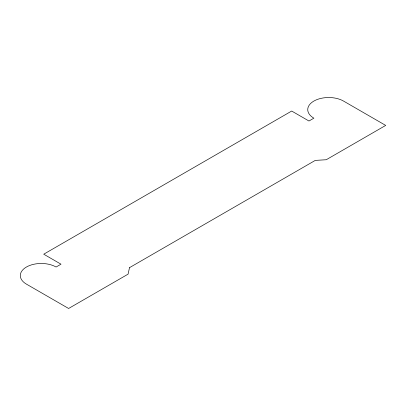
<?xml version="1.0" encoding="UTF-8"?>
<svg xmlns="http://www.w3.org/2000/svg" width="406" height="406" viewBox="0 0 406 406"><rect width="100%" height="100%" fill="white"/><g stroke="black" fill="none" stroke-linecap="round" stroke-linejoin="round"><path stroke-width="0.61" d="M129.514 267.645L128.068 274.157L68.614 308.479L26.441 284.134A20.965 12.104 0 0 1 26.441 267.016A20.965 12.104 0 0 1 56.089 267.016L61.001 264.179L43.721 254.202L291.686 111.041L308.966 121.018L313.879 118.182A20.965 12.104 0 0 1 313.879 101.064A20.965 12.104 0 0 1 343.527 101.064L385.7 125.413L326.246 159.736L315.274 160.4L129.514 267.645"/></g></svg>
